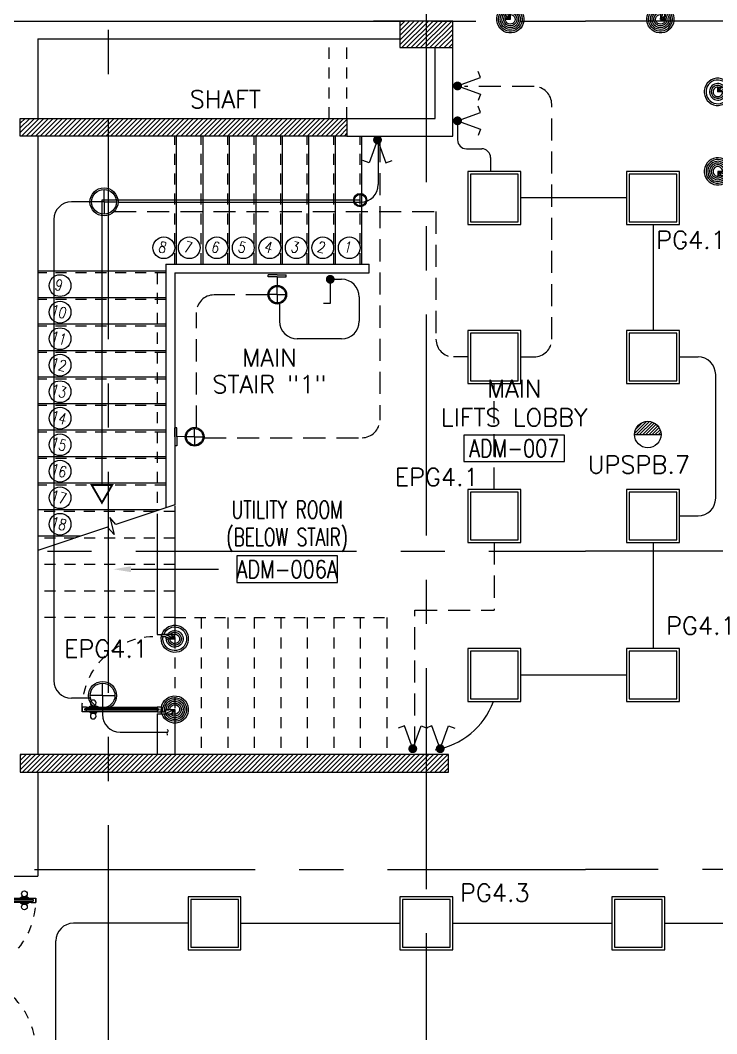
# Model space of a CAD drawing. Extents: x -10 to 91, y -4 to 87.
# Drawn here: x 65.38 to 73.27, y 30.63 to 42.1 of the extents above; entities that cross this region are included whole.
import ezdxf
from ezdxf.enums import TextEntityAlignment as Align

# ---------------------------------------------------------------- set-up
doc = ezdxf.new("R2010")
doc.units = 0
doc.header["$MEASUREMENT"] = 0
for name, pattern in [('CENTERX2', [4, 2.5, -0.5, 0.5, -0.5]), ('HIDDEN', [0.375, 0.25, -0.125]), ('HIDDEN2', [0.1875, 0.125, -0.0625])]:
    doc.linetypes.add(name, pattern=pattern)
doc.layers.get('0').update_dxf_attribs({"linetype": 'CONTINUOUS'})
for name, color, linetype in [('AXES', 11, 'CENTERX2'), ('COL', 11, 'CONTINUOUS'), ('DOOR', 11, 'CONTINUOUS'), ('E-CLINE', 2, 'CONTINUOUS'), ('E-HLINE', 2, 'HIDDEN'), ('E-LITE', 4, 'CONTINUOUS'), ('E-SWITCH', 4, 'CONTINUOUS'), ('E-TRXT', 4, 'CONTINUOUS'), ('EL-LITE', 4, 'CONTINUOUS'), ('HAT', 11, 'CONTINUOUS'), ('HIDDEN', 11, 'HIDDEN2'), ('RM-BOX', 11, 'CONTINUOUS'), ('RM-IND', 11, 'CONTINUOUS'), ('RM-NAME', 11, 'CONTINUOUS'), ('RM-NO', 11, 'CONTINUOUS'), ('STR', 11, 'CONTINUOUS'), ('WALL', 11, 'CONTINUOUS')]:
    doc.layers.add(name, color=color, linetype=linetype)
doc.styles.add('A-TXT200A', font='simplex.shx', dxfattribs={"width": 0.7, "height": 200})
doc.styles.add('ROMANS', font='ROMANS.shx', dxfattribs={"width": 0.6})

# ---------------------------------------------------------------- blocks, each defined once
blk = doc.blocks.new('A$C272A55A0')
at = {"layer": 'DOOR', "color": 0, "linetype": 'ByBlock'}
for p, q in [((0, 900), (0, 1050)), ((50, 1050), (0, 1050)), ((50, 950), (50, 1050)), ((1750, 950), (1750, 1050)), ((1750, 1050), (1800, 1050)), ((1800, 1050), (1800, 900)), ((25, 950), (50, 950)), ((25, 900), (25, 950)), ((1775, 950), (1750, 950)), ((1775, 900), (1775, 950)), ((0, 900), (25, 900)), ((75, 900), (25, 900)), ((25, 850), (25, 900)), ((42, 850), (25, 850)), ((58, 870), (42, 870)), ((42, 870), (42, 850)), ((58, 850), (58, 870)), ((75, 850), (58, 850)), ((75, 900), (75, 850)), ((1725, 900), (1775, 900)), ((1725, 900), (1725, 850)), ((1725, 850), (1742, 850)), ((1742, 870), (1758, 870)), ((1742, 850), (1742, 870)), ((1758, 870), (1758, 850)), ((1758, 850), (1775, 850)), ((1800, 900), (1775, 900)), ((1775, 850), (1775, 900)), ((1718, 160), (1709, 160)), ((1709, 95), (1709, 160)), ((1725, 173), (1718, 173)), ((1718, 173), (1718, 83)), ((1718, 95), (1718, 160)), ((1775, 173), (1782, 173)), ((1782, 173), (1782, 83)), ((1782, 160), (1791, 160)), ((1782, 95), (1782, 160)), ((1791, 95), (1791, 160)), ((25, 50), (42, 50)), ((25, 50), (25, 0)), ((25, 0), (75, 0)), ((75, 0), (25, 0)), ((42, 50), (42, 30)), ((42, 30), (58, 30)), ((58, 50), (75, 50)), ((58, 50), (58, 30)), ((75, 50), (75, 0)), ((1718, 95), (1709, 95)), ((1725, 83), (1718, 83)), ((1742, 50), (1725, 50)), ((1725, 50), (1725, 0)), ((1775, 0), (1725, 0)), ((1725, 0), (1775, 0)), ((1742, 50), (1742, 30)), ((1758, 30), (1742, 30)), ((1775, 50), (1758, 50)), ((1758, 50), (1758, 30)), ((1775, 83), (1782, 83)), ((1775, 50), (1775, 0)), ((1782, 95), (1791, 95))]:
    blk.add_line(p, q, dxfattribs=at)
at = {"layer": 'DOOR', "color": 9, "linetype": 'ByBlock'}
for p, q in [((50, 1050), (0, 1010)), ((50, 1050), (0, 937)), ((50, 1050), (37, 950)), ((1750, 1050), (1800, 1010)), ((1750, 1050), (1800, 937)), ((1750, 1050), (1763, 950))]:
    blk.add_line(p, q, dxfattribs=at)
at = {"layer": 'DOOR', "linetype": 'ByBlock'}
for p, q in [((25, 850), (25, 50)), ((42, 850), (42, 50)), ((58, 850), (58, 50)), ((75, 50), (75, 850)), ((1725, 50), (1725, 850)), ((1742, 850), (1742, 50)), ((1758, 850), (1758, 50)), ((1775, 850), (1775, 50))]:
    blk.add_line(p, q, dxfattribs=at)
at = {"layer": 'DOOR', "color": 0, "linetype": 'ByBlock'}
for centre in [(1676, 128), (1824, 128)]:
    blk.add_circle(centre, 32.4, dxfattribs=at)
at = {"layer": 'DOOR', "color": 9, "linetype": 'ByBlock'}
for centre, radius, start, end in [((50, 1050), 34.4, 180, 270), ((50, 1050), 14.4, 180, 270), ((1750, 1050), 14.4, 270, 0), ((1750, 1050), 34.4, 270, 0), ((50, 1050), 54.4, 203.2074, 270), ((50, 1050), 74.4, 227.7764, 270), ((50, 1050), 94.4, 238.0182, 270), ((50, 1050), 114, 244.0838, 257.3774), ((50, 1050), 134, 248.1598, 259.28), ((1750, 1050), 54.4, 270, 336.7926), ((1750, 1050), 74.4, 270, 312.2236), ((1750, 1050), 94.4, 270, 301.9818), ((1750, 1050), 114, 282.6226, 295.9162), ((1750, 1050), 134, 280.72, 291.8402), ((50, 1050), 154, 251.1053, 256.2858), ((1750, 1050), 154, 283.7142, 288.8947)]:
    blk.add_arc(centre, radius, start, end, dxfattribs=at)
at = {"layer": 'DOOR', "linetype": 'HIDDEN', "ltscale": 0.5}
for centre, start, end in [((50, 851), 268.3174, 3.2965), ((1750, 851), 176.7035, 271.6826)]:
    blk.add_arc(centre, 851, start, end, dxfattribs=at)
at = {"layer": 'WALL', "linetype": 'ByBlock'}
blk.add_line((1800, 900), (1800, 1050), dxfattribs=at)
blk = doc.blocks.new('*X77')
at = {"color": 0}
for p, q in [((76229, 30037), (76403, 30211)), ((76229, 30091), (76350, 30211)), ((76229, 30144), (76297, 30211)), ((76229, 30197), (76244, 30211)), ((76256, 30011), (76456, 30211)), ((76309, 30011), (76509, 30211)), ((76362, 30011), (76562, 30211)), ((76415, 30011), (76615, 30211)), ((76468, 30011), (76668, 30211)), ((76521, 30011), (76721, 30211)), ((76574, 30011), (76774, 30211)), ((76627, 30011), (76827, 30211)), ((76680, 30011), (76880, 30211)), ((76733, 30011), (76933, 30211)), ((76786, 30011), (76986, 30211)), ((76839, 30011), (77039, 30211)), ((76892, 30011), (77092, 30211)), ((76945, 30011), (77145, 30211)), ((76998, 30011), (77198, 30211)), ((77051, 30011), (77251, 30211)), ((77104, 30011), (77304, 30211)), ((77157, 30011), (77357, 30211)), ((77210, 30011), (77410, 30211)), ((77263, 30011), (77463, 30211)), ((77316, 30011), (77516, 30211)), ((77369, 30011), (77569, 30211)), ((77423, 30011), (77623, 30211)), ((77476, 30011), (77676, 30211)), ((77529, 30011), (77729, 30211)), ((77582, 30011), (77782, 30211)), ((77635, 30011), (77835, 30211)), ((77688, 30011), (77888, 30211)), ((77741, 30011), (77941, 30211)), ((77794, 30011), (77994, 30211)), ((77847, 30011), (78047, 30211)), ((77900, 30011), (78100, 30211)), ((77953, 30011), (78153, 30211)), ((78006, 30011), (78206, 30211)), ((78059, 30011), (78259, 30211)), ((78112, 30011), (78312, 30211)), ((78165, 30011), (78365, 30211)), ((78218, 30011), (78418, 30211)), ((78271, 30011), (78471, 30211)), ((78324, 30011), (78524, 30211)), ((78377, 30011), (78577, 30211)), ((78430, 30011), (78630, 30211)), ((78483, 30011), (78683, 30211)), ((78536, 30011), (78736, 30211)), ((78589, 30011), (78789, 30211)), ((78642, 30011), (78842, 30211)), ((78695, 30011), (78895, 30211)), ((78748, 30011), (78948, 30211)), ((78801, 30011), (79001, 30211)), ((78854, 30011), (79054, 30211)), ((78907, 30011), (79107, 30211)), ((78960, 30011), (79160, 30211)), ((79013, 30011), (79213, 30211)), ((79067, 30011), (79267, 30211)), ((79120, 30011), (79320, 30211)), ((79173, 30011), (79373, 30211)), ((79226, 30011), (79426, 30211)), ((79279, 30011), (79479, 30211)), ((79332, 30011), (79532, 30211)), ((79385, 30011), (79585, 30211)), ((79438, 30011), (79638, 30211)), ((79491, 30011), (79691, 30211)), ((79544, 30011), (79744, 30211)), ((79597, 30011), (79797, 30211)), ((79650, 30011), (79850, 30211)), ((79703, 30011), (79903, 30211)), ((79756, 30011), (79956, 30211)), ((79809, 30011), (80009, 30211)), ((79862, 30011), (80062, 30211)), ((79915, 30011), (80115, 30211)), ((79968, 30011), (80168, 30211)), ((80021, 30011), (80221, 30211)), ((80074, 30011), (80274, 30211)), ((80127, 30011), (80327, 30211)), ((80180, 30011), (80380, 30211)), ((80233, 30011), (80433, 30211)), ((80286, 30011), (80486, 30211)), ((80339, 30011), (80539, 30211)), ((80392, 30011), (80592, 30211)), ((80445, 30011), (80645, 30211)), ((80498, 30011), (80698, 30211)), ((80551, 30011), (80751, 30211)), ((80604, 30011), (80804, 30211)), ((80658, 30011), (80858, 30211)), ((80711, 30011), (80911, 30211)), ((80764, 30011), (80964, 30211)), ((80817, 30011), (81017, 30211)), ((80870, 30011), (81070, 30211)), ((80923, 30011), (81079, 30168)), ((80976, 30011), (81079, 30115)), ((81029, 30011), (81079, 30061))]:
    blk.add_line(p, q, dxfattribs=at)
blk = doc.blocks.new('*X75')
at = {"color": 0}
for p, q in [((76229, 37250), (76390, 37411)), ((76229, 37303), (76337, 37411)), ((76229, 37356), (76284, 37411)), ((76229, 37409), (76231, 37411)), ((76243, 37211), (76443, 37411)), ((76296, 37211), (76496, 37411)), ((76349, 37211), (76549, 37411)), ((76402, 37211), (76602, 37411)), ((76455, 37211), (76655, 37411)), ((76508, 37211), (76708, 37411)), ((76561, 37211), (76761, 37411)), ((76615, 37211), (76815, 37411)), ((76668, 37211), (76868, 37411)), ((76721, 37211), (76921, 37411)), ((76774, 37211), (76974, 37411)), ((76827, 37211), (77027, 37411)), ((76880, 37211), (77080, 37411)), ((76933, 37211), (77133, 37411)), ((76986, 37211), (77186, 37411)), ((77039, 37211), (77239, 37411)), ((77092, 37211), (77292, 37411)), ((77145, 37211), (77345, 37411)), ((77198, 37211), (77398, 37411)), ((77251, 37211), (77451, 37411)), ((77304, 37211), (77504, 37411)), ((77357, 37211), (77557, 37411)), ((77410, 37211), (77610, 37411)), ((77463, 37211), (77663, 37411)), ((77516, 37211), (77716, 37411)), ((77569, 37211), (77769, 37411)), ((77622, 37211), (77822, 37411)), ((77675, 37211), (77875, 37411)), ((77728, 37211), (77928, 37411)), ((77781, 37211), (77981, 37411)), ((77834, 37211), (78034, 37411)), ((77887, 37211), (78087, 37411)), ((77940, 37211), (78140, 37411)), ((77993, 37211), (78193, 37411)), ((78046, 37211), (78246, 37411)), ((78099, 37211), (78299, 37411)), ((78152, 37211), (78352, 37411)), ((78206, 37211), (78406, 37411)), ((78259, 37211), (78459, 37411)), ((78312, 37211), (78512, 37411)), ((78365, 37211), (78565, 37411)), ((78418, 37211), (78618, 37411)), ((78471, 37211), (78671, 37411)), ((78524, 37211), (78724, 37411)), ((78577, 37211), (78777, 37411)), ((78630, 37211), (78830, 37411)), ((78683, 37211), (78883, 37411)), ((78736, 37211), (78936, 37411)), ((78789, 37211), (78989, 37411)), ((78842, 37211), (79042, 37411)), ((78895, 37211), (79095, 37411)), ((78948, 37211), (79148, 37411)), ((79001, 37211), (79201, 37411)), ((79054, 37211), (79254, 37411)), ((79107, 37211), (79307, 37411)), ((79160, 37211), (79360, 37411)), ((79213, 37211), (79413, 37411)), ((79266, 37211), (79466, 37411)), ((79319, 37211), (79519, 37411)), ((79372, 37211), (79572, 37411)), ((79425, 37211), (79625, 37411)), ((79478, 37211), (79678, 37411)), ((79531, 37211), (79731, 37411)), ((79584, 37211), (79784, 37411)), ((79637, 37211), (79837, 37411)), ((79690, 37211), (79890, 37411)), ((79743, 37211), (79929, 37397)), ((79797, 37211), (79929, 37344)), ((79850, 37211), (79929, 37291)), ((79903, 37211), (79929, 37238))]:
    blk.add_line(p, q, dxfattribs=at)
blk = doc.blocks.new('RM1')
at = {"layer": 'RM-BOX'}
blk.add_lwpolyline([(570, -200), (-570, -200), (-570, -500), (570, -500)], close=True, dxfattribs=at)
at = {"layer": 'RM-NAME', "style": 'ROMANS'}
for tag, p in [('ROOMNAME1', (0, 324)), ('ROOMNAME2', (0, 0))]:
    blk.add_attdef(tag, text='', height=200, dxfattribs=at).set_placement(p, align=Align.MIDDLE)
at = {"layer": 'RM-NO', "style": 'ROMANS', "width": 0.8}
blk.add_attdef('ROOMNO', text='', height=200, dxfattribs=at).set_placement((0, -350), align=Align.MIDDLE)
blk = doc.blocks.new('DOOR1000')
at = {"layer": 'DOOR', "color": 7, "linetype": 'ByBlock'}
for p, q in [((-150, 0), (0, 0)), ((-150, 0), (-150, -25)), ((0, -50), (-114, 0)), ((0, -50), (-40, 0)), ((0, -50), (0, 0)), ((-1100, -25), (-1100, -75)), ((-1100, -75), (-1100, -25)), ((-1050, -25), (-1100, -25)), ((-1050, -75), (-1100, -75)), ((-1070, -42), (-1070, -58)), ((-1050, -42), (-1070, -42)), ((-1050, -58), (-1070, -58)), ((-1050, -25), (-1050, -42)), ((-1050, -58), (-1050, -75)), ((-1018, -25), (-1018, -18)), ((-928, -18), (-1018, -18)), ((-1018, -75), (-1018, -82)), ((-928, -82), (-1018, -82)), ((-1005, -18), (-1005, -9)), ((-1005, -9), (-940, -9)), ((-1005, -18), (-940, -18)), ((-1005, -82), (-1005, -91)), ((-1005, -82), (-940, -82)), ((-1005, -91), (-940, -91)), ((-940, -18), (-940, -9)), ((-940, -82), (-940, -91)), ((-928, -25), (-928, -18)), ((-928, -75), (-928, -82)), ((-200, -25), (-150, -25)), ((-200, -42), (-200, -25)), ((-180, -42), (-200, -42)), ((-200, -58), (-180, -58)), ((-200, -75), (-200, -58)), ((-150, -75), (-200, -75)), ((-180, -58), (-180, -42)), ((-150, -25), (-100, -25)), ((-150, -75), (-150, -25)), ((-100, -25), (-100, -50)), ((0, -50), (-100, -37)), ((-100, -50), (0, -50)), ((-150, -975), (-100, -975)), ((-150, -1000), (-150, -975)), ((-150, -1000), (0, -1000)), ((0, -1000), (-150, -1000)), ((0, -950), (-114, -1000)), ((-100, -975), (-100, -950)), ((0, -950), (-100, -963)), ((-100, -950), (0, -950)), ((0, -950), (-40, -1000)), ((0, -950), (0, -1000))]:
    blk.add_line(p, q, dxfattribs=at)
at = {"layer": 'DOOR', "linetype": 'ByBlock'}
for p, q in [((-200, -25), (-1050, -25)), ((-200, -42), (-1050, -42)), ((-200, -58), (-1050, -58)), ((-1050, -75), (-200, -75))]:
    blk.add_line(p, q, dxfattribs=at)
at = {"layer": 'DOOR', "color": 7, "linetype": 'ByBlock'}
for centre in [(-973, 24), (-973, -124)]:
    blk.add_circle(centre, 32.4, dxfattribs=at)
for centre, radius, start, end in [((0, -50), 154, 161.1053, 166.2858), ((0, -50), 94.4, 148.0182, 180), ((0, -50), 134, 158.1598, 169.28), ((0, -50), 114, 154.0838, 167.3774), ((0, -50), 74.4, 137.7764, 180), ((0, -50), 54.4, 113.2074, 180), ((0, -50), 34.4, 90, 180), ((0, -50), 14.4, 90, 180), ((0, -950), 154, 193.7142, 198.8947), ((0, -950), 134, 190.72, 201.8402), ((0, -950), 94.4, 180, 211.9818), ((0, -950), 74.4, 180, 222.2236), ((0, -950), 54.4, 180, 246.7926), ((0, -950), 34.4, 180, 270), ((0, -950), 14.4, 180, 270)]:
    blk.add_arc(centre, radius, start, end, dxfattribs=at)
at = {"layer": 'DOOR', "linetype": 'HIDDEN', "ltscale": 0.5}
blk.add_arc((-150, -25), 950, 180, 270, dxfattribs=at)
blk = doc.blocks.new('DOOR90')
at = {"layer": 'DOOR', "color": 7, "linetype": 'ByBlock'}
for p, q in [((-150, 0), (0, 0)), ((-150, 0), (-150, -25)), ((0, -50), (-114, 0)), ((0, -50), (-40, 0)), ((0, -50), (0, 0)), ((-1000, -25), (-1050, -25)), ((-1050, -75), (-1050, -25)), ((-1050, -25), (-1050, -75)), ((-1000, -75), (-1050, -75)), ((-1000, -42), (-1020, -42)), ((-1020, -42), (-1020, -58)), ((-1000, -58), (-1020, -58)), ((-1000, -25), (-1000, -42)), ((-1000, -58), (-1000, -75)), ((-878, -18), (-968, -18)), ((-968, -25), (-968, -18)), ((-968, -75), (-968, -82)), ((-878, -82), (-968, -82)), ((-955, -9), (-890, -9)), ((-955, -18), (-955, -9)), ((-955, -18), (-890, -18)), ((-955, -82), (-890, -82)), ((-955, -82), (-955, -91)), ((-955, -91), (-890, -91)), ((-890, -18), (-890, -9)), ((-890, -82), (-890, -91)), ((-878, -25), (-878, -18)), ((-878, -75), (-878, -82)), ((-200, -25), (-150, -25)), ((-200, -42), (-200, -25)), ((-180, -42), (-200, -42)), ((-200, -58), (-180, -58)), ((-200, -75), (-200, -58)), ((-150, -75), (-200, -75)), ((-180, -58), (-180, -42)), ((-150, -25), (-100, -25)), ((-150, -75), (-150, -25)), ((-100, -25), (-100, -50)), ((0, -50), (-100, -37)), ((-100, -50), (0, -50)), ((-150, -875), (-100, -875)), ((-150, -900), (-150, -875)), ((-150, -900), (0, -900)), ((0, -900), (-150, -900)), ((0, -850), (-114, -900)), ((-100, -875), (-100, -850)), ((0, -850), (-100, -863)), ((-100, -850), (0, -850)), ((0, -850), (-40, -900)), ((0, -850), (0, -900))]:
    blk.add_line(p, q, dxfattribs=at)
at = {"layer": 'DOOR', "linetype": 'ByBlock'}
for p, q in [((-200, -25), (-1000, -25)), ((-200, -42), (-1000, -42)), ((-200, -58), (-1000, -58)), ((-1000, -75), (-200, -75))]:
    blk.add_line(p, q, dxfattribs=at)
at = {"layer": 'DOOR', "color": 7, "linetype": 'ByBlock'}
for centre in [(-923, 24), (-923, -124)]:
    blk.add_circle(centre, 32.4, dxfattribs=at)
for centre, radius, start, end in [((0, -50), 154, 161.1053, 166.2858), ((0, -50), 94.4, 148.0182, 180), ((0, -50), 134, 158.1598, 169.28), ((0, -50), 114, 154.0838, 167.3774), ((0, -50), 74.4, 137.7764, 180), ((0, -50), 54.4, 113.2074, 180), ((0, -50), 34.4, 90, 180), ((0, -50), 14.4, 90, 180), ((0, -850), 154, 193.7142, 198.8947), ((0, -850), 134, 190.72, 201.8402), ((0, -850), 94.4, 180, 211.9818), ((0, -850), 74.4, 180, 222.2236), ((0, -850), 54.4, 180, 246.7926), ((0, -850), 34.4, 180, 270), ((0, -850), 14.4, 180, 270)]:
    blk.add_arc(centre, radius, start, end, dxfattribs=at)
at = {"layer": 'DOOR', "linetype": 'HIDDEN', "ltscale": 0.5}
blk.add_arc((-222, -50), 828, 178.2701, 275.003, dxfattribs=at)
blk = doc.blocks.new('1G2W')
for p, q in [((0.517, 0.188), (0.466, 0.329)), ((0, 0), (0.517, 0.188)), ((0, 0), (0.517, -0.188)), ((0.517, -0.188), (0.466, -0.329))]:
    blk.add_line(p, q)
at = {"const_width": 0.1}
blk.add_lwpolyline([(-0.05, 0, 1), (0.05, 0, 1)], format="xyb", close=True, dxfattribs=at)
blk = doc.blocks.new('1G1W')
for p, q in [((0, 0), (0.55, 0)), ((0.55, 0), (0.55, -0.15))]:
    blk.add_line(p, q)
at = {"const_width": 0.1}
blk.add_lwpolyline([(-0.05, 0, 1), (0.05, 0, 1)], format="xyb", close=True, dxfattribs=at)
blk = doc.blocks.new('L42')
at = {"layer": 'E-LITE'}
for p, q in [((0.3, 0.3), (-0.3, 0.3)), ((-0.3, 0.3), (-0.3, -0.3)), ((0.3, -0.3), (0.3, 0.3)), ((-0.3, -0.3), (0.3, -0.3))]:
    blk.add_line(p, q, dxfattribs=at)
at = {"layer": 'E-LITE', "color": 8}
blk.add_lwpolyline([(-0.27, 0.27), (-0.27, -0.27), (0.27, -0.27), (0.27, 0.27)], close=True, dxfattribs=at)
blk = doc.blocks.new('GLOP')
at = {"layer": 'E-LITE', "color": 8}
for q in [(0, 187), (-187, 0), (187, 0), (0, -187)]:
    blk.add_line((0, 0), q, dxfattribs=at)
at = {"layer": 'E-LITE'}
blk.add_circle((0, 0), 212, dxfattribs=at)
at = {"layer": 'E-LITE', "color": 8}
blk.add_circle((0, 0), 187, dxfattribs=at)
blk = doc.blocks.new('DEC')
at = {"layer": 'E-CLINE', "color": 8}
for p, q in [((-25, 102), (0, 102)), ((-25, -102), (0, -102))]:
    blk.add_line(p, q, dxfattribs=at)
at = {"layer": 'E-LITE', "color": 8}
for q in [(-25, 102), (-25, -102)]:
    blk.add_line((-25, 0), q, dxfattribs=at)
at = {"layer": 'E-LITE'}
for p, q in [((0, 0), (0, 102)), ((0, 0), (0, -102)), ((-120, -3), (-25, -1))]:
    blk.add_line(p, q, dxfattribs=at)
at = {"layer": 'E-LITE', "xscale": 0.5, "yscale": 0.5, "zscale": 0.5}
blk.add_blockref('GLOP', (-225, 0), dxfattribs=at)
blk = doc.blocks.new('EL')
at = {"layer": 'EL-LITE'}
h = blk.add_hatch(dxfattribs=at)
h.set_pattern_fill('ANSI31', color=4, scale=0.2, style=0)
h.set_pattern_definition([(45, (587.071197, 567.777136), (-0.0176776695, 0.0176776695), [])])
h.paths.add_polyline_path([(0.15, 0, 1), (-0.15, 0)])
at = {"layer": 'EL-LITE', "color": 4}
blk.add_line((-0.15, 0), (0.15, 0), dxfattribs=at)
blk.add_circle((0, 0), 0.15, dxfattribs=at)

msp = doc.modelspace()

# ---------------------------------------------------------------- hatches: boundary and pattern name
at = {"layer": 'HAT'}
h = msp.add_hatch(dxfattribs=at)
h.set_pattern_fill('ANSI31', color=256, scale=0.3, style=0)
h.set_pattern_definition([(45, (-288.561315, 3.25442), (-0.0265165043, 0.0265165043), [])])
h.paths.add_polyline_path([(69.9839, 41.7854), (69.9839, 42.0854), (69.6839, 42.0854), (69.6839, 41.7854)])
h.paths.add_polyline_path([(70.2839, 41.7854), (70.2839, 42.0854), (69.9839, 42.0854), (69.9839, 41.7854)])

# ---------------------------------------------------------------- linework, layer by layer
at = {"layer": 'AXES'}
for p, q in [((69.9839, -3.736), (69.9839, 86.0986)), ((66.3839, 14.4854), (66.3839, 73.0554)), ((3.0425, 42.0854), (71.7839, 42.0854)), ((90.1058, 42.0854), (71.7839, 42.0854)), ((2.6925, 36.0854), (71.7839, 36.0854)), ((90.1058, 36.0854), (71.7839, 36.0854)), ((13.5439, 32.4854), (71.7839, 32.4854)), ((88.6099, 32.4854), (71.7839, 32.4854))]:
    msp.add_line(p, q, dxfattribs=at)
at = {"layer": 'COL'}
for points in [[(70.2839, 42.0854), (69.6839, 42.0854), (69.6839, 41.7854), (70.2839, 41.7854)], [(65.3839, 40.7854), (65.3839, 40.9854), (69.0839, 40.9854), (69.0839, 40.7854)], [(70.2339, 33.7854), (65.3839, 33.7854), (65.3839, 33.5854), (70.2339, 33.5854)]]:
    msp.add_lwpolyline(points, close=True, dxfattribs=at)
at = {"layer": 'E-CLINE', "color": 4}
for p, q in [((66.1943, 40.0404), (65.9646, 40.0404)), ((65.7646, 39.8404), (65.7646, 34.6223)), ((66.1793, 34.4223), (65.9646, 34.4223)), ((66.3158, 34.2947), (66.3158, 34.2385)), ((66.5158, 34.0385), (67.0514, 34.0385)), ((67.8839, 31.8758), (69.6839, 31.8758)), ((70.2839, 31.8758), (72.0839, 31.8758)), ((72.6839, 31.8758), (74.4839, 31.8758)), ((69.9839, 29.7854), (69.9839, 31.5758))]:
    msp.add_line(p, q, dxfattribs=at)
msp.add_lwpolyline([(67.0493, 34.0678, -0.5163044), (67.0514, 34.0385, 0.3164487), (67.0495, 34.0065, -0.0091965)], format="xyb", dxfattribs=at)
for centre, start, end in [((65.9646, 39.8404), 90, 180), ((65.9646, 34.6223), 180, 270), ((66.5158, 34.2385), 180, 270)]:
    msp.add_arc(centre, 0.2, start, end, dxfattribs=at)
at = {"layer": 'E-HLINE', "color": 4}
for p, q in [((71.2031, 41.3449), (70.4147, 41.3449)), ((71.4031, 38.4854), (71.4031, 41.1449)), ((69.455, 40.7413), (69.455, 37.5713)), ((66.447, 39.9303), (70.0921, 39.9303)), ((70.0921, 39.9303), (70.0921, 38.4854)), ((68.1892, 38.9872), (67.5786, 38.9872)), ((67.3786, 37.4856), (67.3786, 38.7872)), ((70.4514, 38.2854), (70.2921, 38.2854)), ((71.0514, 38.2854), (71.2031, 38.2854)), ((70.7514, 36.7854), (70.7514, 37.9854)), ((67.4648, 37.3713), (69.255, 37.3713)), ((70.7514, 36.1854), (70.7514, 35.418)), ((69.8543, 33.8513), (69.8543, 35.418)), ((69.8543, 35.418), (70.7514, 35.418))]:
    msp.add_line(p, q, dxfattribs=at)
for centre, start, end in [((71.2031, 41.1449), 0, 90), ((67.5786, 38.7872), 90, 180), ((70.2921, 38.4854), 180, 270), ((71.2031, 38.4854), 270, 360), ((69.255, 37.5713), 270, 0)]:
    msp.add_arc(centre, 0.2, start, end, dxfattribs=at)
at = {"layer": 'E-LITE'}
for p, q in [((72.8514, 38.2854), (73.0599, 38.2854)), ((73.2599, 36.6854), (73.2599, 38.0854)), ((72.8514, 36.4854), (73.0599, 36.4854))]:
    msp.add_line(p, q, dxfattribs=at)
for centre, start, end in [((73.0599, 38.0854), 0, 90), ((73.0599, 36.6854), 270, 0)]:
    msp.add_arc(centre, 0.2, start, end, dxfattribs=at)
at = {"layer": 'E-SWITCH', "color": 4}
for p, q in [((70.336, 40.9321), (70.336, 40.7408)), ((69.4382, 40.7649), (69.4382, 40.2352)), ((70.436, 40.6408), (70.6102, 40.6408)), ((70.7102, 40.5408), (70.7102, 40.3854)), ((66.4912, 40.0352), (69.2382, 40.0352)), ((72.2514, 40.0854), (71.0514, 40.0854)), ((72.5514, 39.7854), (72.5514, 38.5854)), ((68.8947, 39.164), (69.0231, 39.164)), ((68.3208, 38.8873), (68.3208, 38.6895)), ((69.2231, 38.964), (69.2231, 38.6895)), ((69.0231, 38.4895), (68.5208, 38.4895)), ((72.5514, 36.1854), (72.5514, 34.9854)), ((72.2514, 34.6854), (71.0514, 34.6854)), ((67.2839, 31.8758), (65.9872, 31.8758)), ((65.7872, 30.0317), (65.7872, 31.6758))]:
    msp.add_line(p, q, dxfattribs=at)
for centre, radius, start, end in [((70.436, 40.7408), 0.1, 180, 270), ((70.6102, 40.5408), 0.1, 360, 90), ((69.2382, 40.2352), 0.2, 270, 0), ((69.0231, 38.964), 0.2, 0, 90), ((68.5208, 38.6895), 0.2, 180, 270), ((69.0231, 38.6895), 0.2, 270, 0), ((69.9377, 34.6862), 0.8593, 279.75375, 339.51255), ((65.9872, 31.6758), 0.2, 90, 180)]:
    msp.add_arc(centre, radius, start, end, dxfattribs=at)
at = {"layer": 'HIDDEN', "color": 251}
for p, q in [((68.8839, 40.9854), (68.8839, 41.8854)), ((69.0839, 40.9854), (69.0839, 41.8854))]:
    msp.add_line(p, q, dxfattribs=at)
at = {"layer": 'RM-IND'}
msp.add_line((66.6391, 35.8829), (67.6289, 35.8829), dxfattribs=at)
msp.add_solid([(66.6391, 35.9162), (66.6391, 35.8495), (66.4391, 35.8829)], dxfattribs=at)
at = {"layer": 'STR', "linetype": 'HIDDEN2'}
for p, q in [((67.1339, 39.3354), (67.1339, 40.7854)), ((67.4339, 39.3354), (67.4339, 40.7854)), ((67.7339, 39.3354), (67.7339, 40.7854)), ((68.0339, 39.3354), (68.0339, 40.7854)), ((68.3339, 39.3354), (68.3339, 40.7854)), ((68.6339, 39.3354), (68.6339, 40.7854)), ((68.9339, 39.3354), (68.9339, 40.7854)), ((67.0339, 39.2354), (65.5839, 39.2354)), ((67.0339, 38.9354), (65.5839, 38.9354)), ((67.0339, 38.6354), (65.5839, 38.6354)), ((67.0339, 38.3354), (65.5839, 38.3354)), ((67.0339, 38.0354), (65.5839, 38.0354)), ((67.0339, 37.7354), (65.5839, 37.7354)), ((67.0339, 37.4354), (65.5839, 37.4354)), ((67.0339, 37.1354), (65.5839, 37.1354)), ((67.0339, 36.8354), (65.5839, 36.8354)), ((66.9036, 36.5354), (65.5839, 36.5354)), ((66.0076, 36.2354), (65.5839, 36.2354))]:
    msp.add_line(p, q, dxfattribs=at)
at = {"layer": 'STR'}
for p, q in [((67.1539, 39.3354), (67.1539, 40.7854)), ((67.4539, 39.3354), (67.4539, 40.7854)), ((67.7539, 39.3354), (67.7539, 40.7854)), ((68.0539, 39.3354), (68.0539, 40.7854)), ((68.3539, 39.3354), (68.3539, 40.7854)), ((68.6539, 39.3354), (68.6539, 40.7854)), ((68.9539, 39.3354), (68.9539, 40.7854)), ((69.2339, 40.0604), (66.3089, 40.0604)), ((66.3089, 40.0604), (66.3089, 36.8354)), ((67.0339, 39.2554), (65.5839, 39.2554)), ((67.0339, 39.3354), (69.3339, 39.3354)), ((67.0339, 39.3354), (67.0339, 36.579)), ((67.1339, 39.2354), (69.3339, 39.2354)), ((67.1339, 39.2354), (67.1339, 36.6124)), ((69.3339, 39.2354), (69.3339, 39.3354)), ((67.0339, 38.9554), (65.5839, 38.9554)), ((67.0339, 38.6554), (65.5839, 38.6554)), ((67.0339, 38.3554), (65.5839, 38.3554)), ((67.0339, 38.0554), (65.5839, 38.0554)), ((67.0339, 37.7554), (65.5839, 37.7554)), ((67.0339, 37.4554), (65.5839, 37.4554)), ((67.0339, 37.1554), (65.5839, 37.1554)), ((67.0339, 36.8554), (65.5839, 36.8554)), ((66.9634, 36.5554), (65.5839, 36.5554)), ((66.0677, 36.2554), (65.5839, 36.2554))]:
    msp.add_line(p, q, dxfattribs=at)
at = {"layer": 'STR', "color": 251, "linetype": 'HIDDEN2'}
for p, q in [((66.9339, 39.2354), (66.9339, 36.5456)), ((67.1339, 36.602), (67.1339, 35.3354)), ((67.1339, 36.5354), (66.9197, 36.5354)), ((67.1339, 36.2354), (66.0214, 36.2354)), ((67.1339, 35.9354), (65.5839, 35.9354)), ((67.1339, 35.6354), (65.5839, 35.6354)), ((67.1339, 35.3354), (65.5839, 35.3354)), ((67.1339, 35.3354), (69.5339, 35.3354)), ((67.1339, 35.3354), (67.1339, 33.7854)), ((67.4339, 35.3354), (67.4339, 33.7854)), ((67.7339, 35.3354), (67.7339, 33.7854)), ((68.0339, 35.3354), (68.0339, 33.7854)), ((68.3339, 35.3354), (68.3339, 33.7854)), ((68.6339, 35.3354), (68.6339, 33.7854)), ((68.9339, 35.3354), (68.9339, 33.7854)), ((69.2339, 35.3354), (69.2339, 33.7854)), ((69.5339, 35.3354), (69.5339, 33.7854))]:
    msp.add_line(p, q, dxfattribs=at)
at = {"layer": 'STR', "linetype": 'HIDDEN2'}
msp.add_lwpolyline([(69.2339, 39.3354), (69.2339, 40.7854)], dxfattribs=at)
at = {"layer": 'STR'}
for points in [[(69.2539, 39.3354), (69.2539, 40.7854)], [(67.1339, 36.6124), (66.468, 36.3899), (66.3993, 36.4696), (66.4491, 36.2757), (66.3738, 36.3572), (65.5839, 36.0945)]]:
    msp.add_lwpolyline(points, dxfattribs=at)
at = {"layer": 'STR', "const_width": 0.0215}
msp.add_lwpolyline([(66.4244, 36.8354), (66.1934, 36.8354), (66.3089, 36.6354)], close=True, dxfattribs=at)
at = {"layer": 'STR'}
for radius in [0.075, 0.065]:
    msp.add_circle((69.2339, 40.0604), radius, dxfattribs=at)
at = {"layer": 'STR', "color": 11}
for centre in [(67.0101, 39.5207), (67.2984, 39.5207), (67.6101, 39.5207), (67.9101, 39.5207), (68.2101, 39.5207), (68.5101, 39.5207), (68.8101, 39.5207), (69.1101, 39.5207), (65.8349, 39.0921), (65.8349, 38.7921), (65.8349, 38.4921), (65.8349, 38.1921), (65.8349, 37.8921), (65.8349, 37.5921), (65.8349, 37.2921), (65.8349, 36.9921), (65.8349, 36.6921), (65.8349, 36.3921)]:
    msp.add_circle(centre, 0.1232, dxfattribs=at)
at = {"layer": 'WALL'}
for p, q in [((63.0339, 42.0854), (69.7339, 42.0854)), ((69.7339, 42.0854), (69.3839, 42.0854)), ((65.5839, 41.8854), (69.6839, 41.8854)), ((65.5839, 41.8854), (65.5839, 40.9854)), ((70.0839, 40.9854), (70.0839, 41.7854)), ((70.2839, 40.7854), (70.2839, 41.7854)), ((69.0839, 40.9854), (70.0839, 40.9854)), ((65.5839, 40.7854), (65.5839, 33.7854)), ((69.0839, 40.7854), (70.2839, 40.7854)), ((67.1339, 36.602), (67.1339, 35.3354)), ((66.9339, 36.5104), (66.9339, 35.1454)), ((67.1339, 35.3354), (67.1339, 35.1454)), ((66.9339, 35.1454), (67.1339, 35.1454)), ((66.9339, 34.2454), (66.9339, 33.7854)), ((66.9339, 34.2454), (67.1339, 34.2454)), ((67.1339, 34.2454), (67.1339, 33.7854)), ((65.5839, 33.5854), (65.5839, 33.5854)), ((65.5839, 33.5854), (65.5839, 32.4104)), ((64.6589, 32.4104), (65.5839, 32.4104))]:
    msp.add_line(p, q, dxfattribs=at)

# ---------------------------------------------------------------- block references
at = {"layer": 'DOOR', "color": 0, "yscale": 0.0009999999892897904, "zscale": 0.001}
for p, xscale, rotation in [((70.8839, 43.1558), -0.001000000047497451, 180), ((65.5593, 30.3854), 0.0009999999892897904, 90)]:
    msp.add_blockref('A$C272A55A0', p, dxfattribs=dict(at, xscale=xscale, rotation=rotation))
at = {"layer": 'DOOR', "xscale": 0.001000000047497451, "yscale": 0.0009999999892897904, "zscale": 0.001, "rotation": 180}
msp.add_blockref('DOOR1000', (73.2839, 40.3354), dxfattribs=at)
at = {"layer": 'E-CLINE', "color": 4, "xscale": 0.000750000006519258, "yscale": 0.000750000006519258, "zscale": 0.00075}
msp.add_blockref('GLOP', (66.3325, 40.0404), dxfattribs=at)
at = {"layer": 'E-LITE', "color": 4}
for p in [(70.7514, 40.0854), (72.5514, 40.0854), (70.7514, 38.2854), (72.5514, 38.2854), (70.7514, 36.4854), (72.5514, 36.4854), (70.7514, 34.6854), (72.5514, 34.6854), (67.5839, 31.8758), (69.9839, 31.8758), (72.3839, 31.8758)]:
    msp.add_blockref('L42', p, dxfattribs=at)
at = {"layer": 'E-LITE'}
msp.add_blockref('EL', (72.4907, 37.4068), dxfattribs=at)
at = {"layer": 'E-LITE', "color": 4, "xscale": 0.000750000006519258, "yscale": 0.000750000006519258, "zscale": 0.00075}
msp.add_blockref('GLOP', (66.3158, 34.4536), dxfattribs=at)
at = {"layer": 'E-SWITCH', "color": 4, "xscale": 0.5, "yscale": 0.5, "zscale": 0.5}
for p in [(70.336, 41.3523), (70.336, 40.9571)]:
    msp.add_blockref('1G2W', p, dxfattribs=at)
at = {"layer": 'E-SWITCH', "color": 4}
for name, p, xscale, yscale, zscale, rotation in [('1G2W', (69.43, 40.7413), 0.5, 0.5, 0.5, 270), ('DEC', (68.295, 39.2154), 0.0009999999892897904, 0.0009999999892897904, 0.001, 90), ('1G1W', (68.8947, 39.164), 0.5, 0.5, 0.5, 270), ('DEC', (67.1339, 37.3815), 0.001000000003841706, 0.0009999999892897904, 0.001, 180), ('1G2W', (69.8293, 33.8513), 0.5, 0.5, 0.5, 90), ('1G2W', (70.1401, 33.8513), 0.5, 0.5, 0.5, 90)]:
    msp.add_blockref(name, p, dxfattribs=dict(at, xscale=xscale, yscale=yscale, zscale=zscale, rotation=rotation))
at = {"layer": 'HAT', "xscale": 0.001000000047497451, "yscale": 0.0009999999892897904, "zscale": 0.001}
for name in ['*X75', '*X77']:
    msp.add_blockref(name, (-10.8453, 3.5744), dxfattribs=at)
msp.add_blockref('RM1', (70.9784, 37.6011), dxfattribs=at).add_auto_attribs({'ROOMNO': 'ADM-007', 'ROOMNAME2': 'LIFTS LOBBY', 'ROOMNAME1': 'MAIN'})
at = {"layer": 'HAT'}
ref = msp.add_blockref('RM1', (68.4069, 36.2329), dxfattribs=dict(at, xscale=0.001000000047497451, yscale=0.0009999999892897904, zscale=0.001))
ref.add_attrib('ROOMNO', 'ADM-006A', dxfattribs={"layer": 'RM-NO', "height": 0.2, "style": 'ROMANS', "width": 0.8}).set_placement((68.4069, 35.8829), align=Align.MIDDLE)
ref.add_attrib('ROOMNAME2', '(BELOW STAIR)', dxfattribs={"layer": 'RM-NAME', "height": 0.2, "style": 'A-TXT200A', "width": 0.7}).set_placement((68.4069, 36.2329), align=Align.MIDDLE)
ref.add_attrib('ROOMNAME1', 'UTILITY ROOM', dxfattribs={"layer": 'RM-NAME', "height": 0.2, "style": 'A-TXT200A', "width": 0.7}).set_placement((68.4069, 36.5567), align=Align.MIDDLE)
at = {"layer": 'WALL', "xscale": -0.001000000047497451, "yscale": 0.0009999999892897904, "zscale": 0.001, "rotation": 180}
msp.add_blockref('DOOR90', (67.1339, 34.2454), dxfattribs=at)

# ---------------------------------------------------------------- texts
at = {"layer": 'E-TRXT', "color": 4, "style": 'ROMANS'}
for s, p in [('PG4.1', (72.587, 39.509)), ('UPSPB.7', (71.8122, 36.9668)), ('EPG4.1', (69.6253, 36.8254)), ('PG4.1', (72.6983, 35.1429)), ('EPG4.1', (65.8798, 34.8821)), ('PG4.3', (70.3644, 32.1208))]:
    msp.add_text(s, height=0.2, dxfattribs=at).set_placement(p)
at = {"layer": 'RM-NAME', "style": 'ROMANS'}
for s, p in [('SHAFT', (67.7063, 41.2017)), ('MAIN', (68.2062, 38.2768)), ('STAIR "1"', (68.2062, 37.9768))]:
    msp.add_text(s, height=0.2, dxfattribs=at).set_placement(p, align=Align.MIDDLE)
at = {"layer": 'STR', "color": 9, "style": 'ROMANS', "width": 0.8}
for s, p in [('8', (66.9972, 39.5271)), ('7', (67.2855, 39.5271)), ('6', (67.5972, 39.5271)), ('5', (67.8972, 39.5271)), ('4', (68.1972, 39.5271)), ('3', (68.4972, 39.5271)), ('2', (68.7972, 39.5271)), ('1', (69.0972, 39.5271)), ('9', (65.822, 39.0985)), ('10', (65.822, 38.7985)), ('11', (65.822, 38.4985)), ('12', (65.822, 38.1985)), ('13', (65.822, 37.8985)), ('14', (65.822, 37.5985)), ('15', (65.822, 37.2985)), ('16', (65.822, 36.9985)), ('17', (65.822, 36.6985)), ('18', (65.822, 36.3985))]:
    msp.add_text(s, height=0.125, rotation=345, dxfattribs=at).set_placement(p, align=Align.MIDDLE)

doc.saveas('drawing.dxf')
